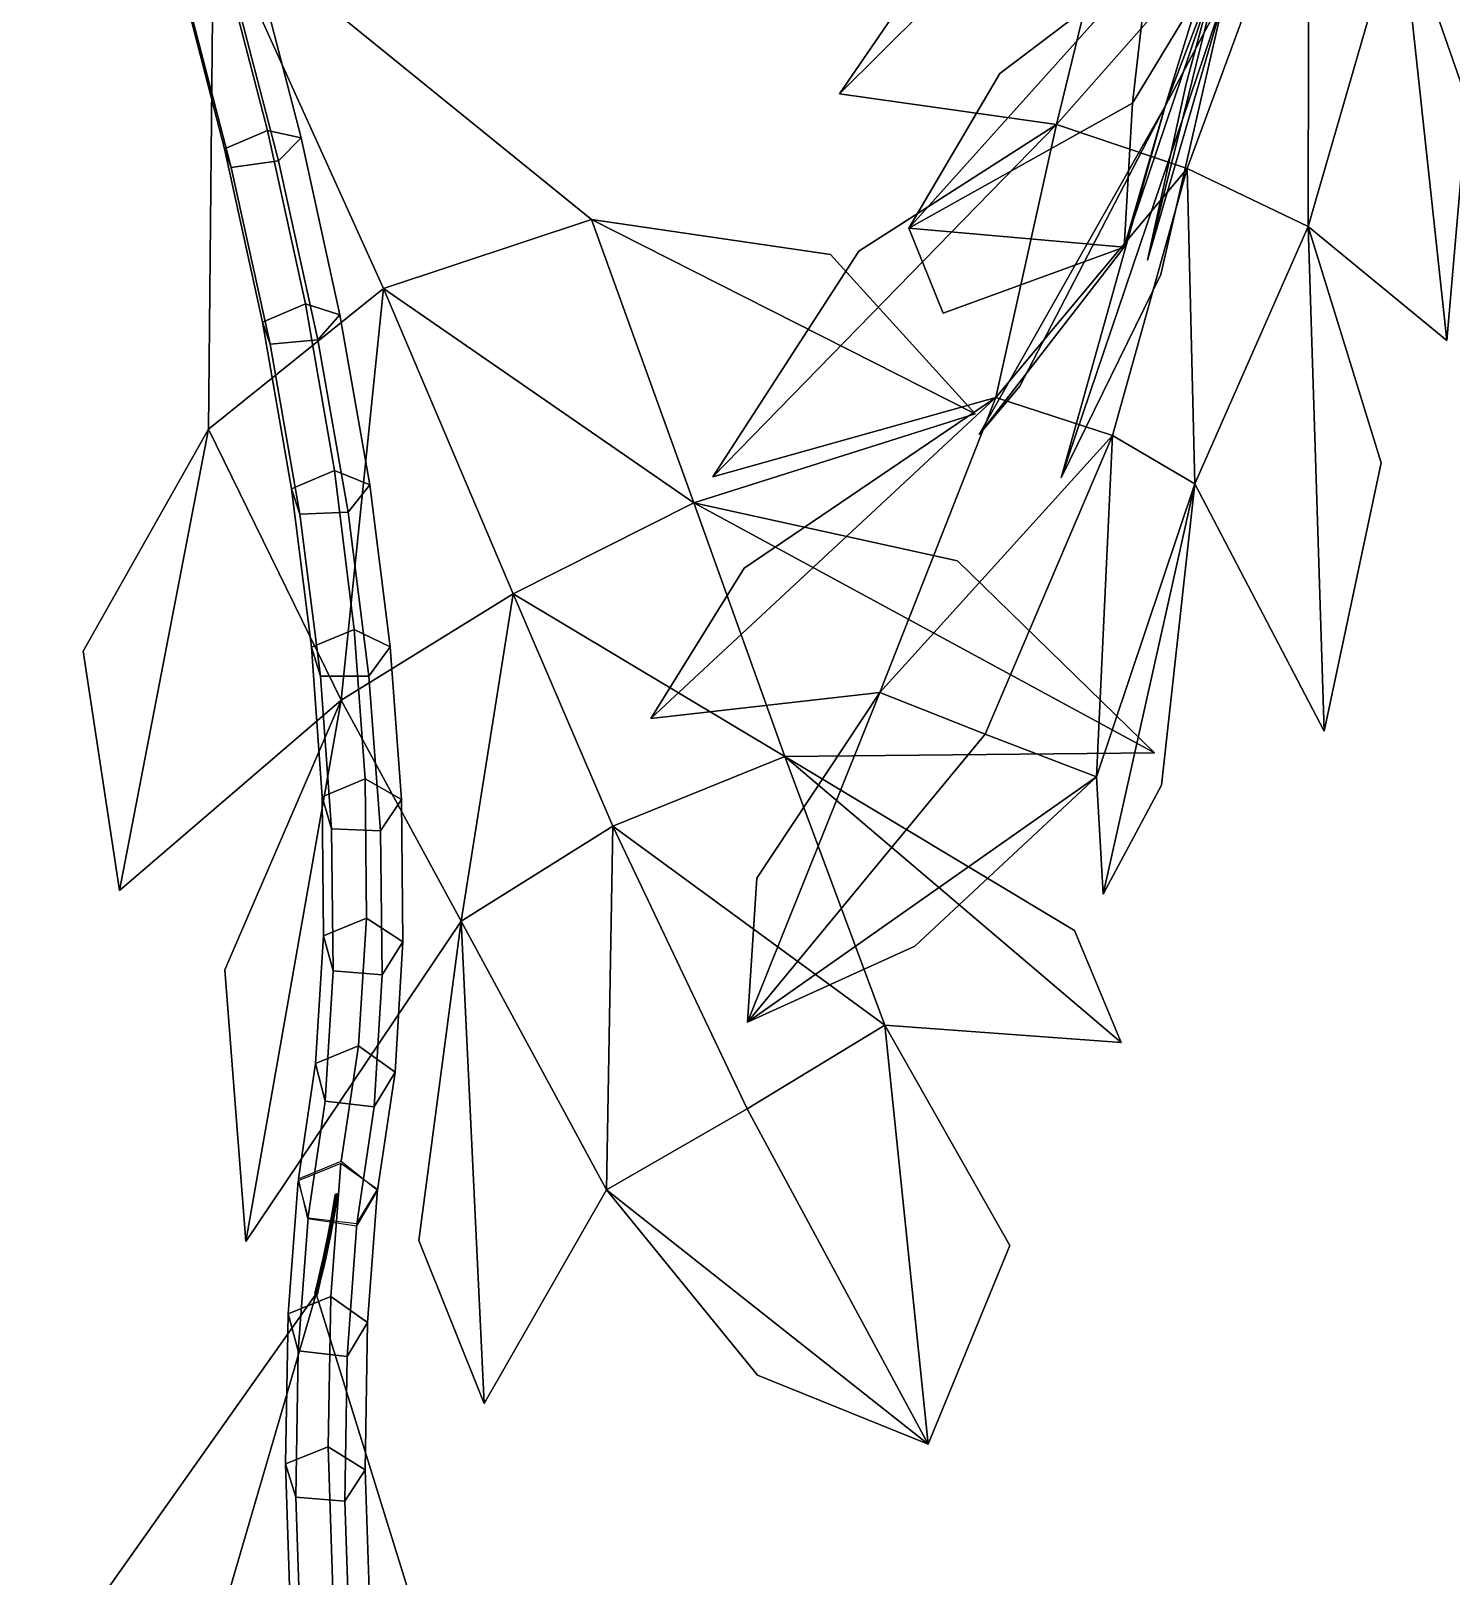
# Model space of a CAD drawing. Header units: metres. Extents: x -349 to 464, y -383 to 362.
# Drawn here: x 341.5 to 381.25, y -71.99 to -28.77 of the extents above; entities that cross this region are included whole.
import ezdxf

# ---------------------------------------------------------------- set-up
doc = ezdxf.new("R2010")
doc.units = ezdxf.units.M

msp = doc.modelspace()

# ---------------------------------------------------------------- linework, layer by layer
at = {"layer": 'Breeder_Leaf', "color": 3}
for points in [[(370.2026, -31.3868, 791.7075), (364.1286, -30.5295, 785.9376), (372.4158, -22.3048, 792.3001)], [(370.2026, -31.3868, 791.7075), (372.4158, -22.3048, 792.3001), (364.1286, -30.5295, 785.9376)], [(364.1286, -30.5295, 785.9376), (367.9349, -24.9651, 787.3732), (372.4158, -22.3048, 792.3001)], [(364.1286, -30.5295, 785.9376), (372.4158, -22.3048, 792.3001), (367.9349, -24.9651, 787.3732)], [(377.2675, -23.3708, 796.6269), (370.2026, -31.3868, 791.7075), (372.4158, -22.3048, 792.3001)], [(377.2675, -23.3708, 796.6269), (372.4158, -22.3048, 792.3001), (370.2026, -31.3868, 791.7075)], [(374.9346, -27.6798, 779.0624), (373.2432, -30.873, 772.035), (375.7869, -22.6705, 776.2775)], [(374.9346, -27.6798, 779.0624), (375.7869, -22.6705, 776.2775), (373.2432, -30.873, 772.035)], [(373.2432, -30.873, 772.035), (374.8775, -26.579, 769.5917), (375.7869, -22.6705, 776.2775)], [(373.2432, -30.873, 772.035), (375.7869, -22.6705, 776.2775), (374.8775, -26.579, 769.5917)], [(375.6984, -23.3211, 787.3147), (372.7534, -35.1742, 782.1529), (374.9346, -27.6798, 779.0624)], [(375.6984, -23.3211, 787.3147), (374.9346, -27.6798, 779.0624), (372.7534, -35.1742, 782.1529)], [(375.6984, -23.3211, 787.3147), (373.8327, -30.2471, 786.6623), (372.7534, -35.1742, 782.1529)], [(375.6984, -23.3211, 787.3147), (372.7534, -35.1742, 782.1529), (373.8327, -30.2471, 786.6623)], [(377.2675, -23.3708, 796.6269), (373.8654, -32.6108, 796.0331), (370.2026, -31.3868, 791.7075)], [(377.2675, -23.3708, 796.6269), (370.2026, -31.3868, 791.7075), (373.8654, -32.6108, 796.0331)], [(377.2477, -34.2365, 800.4482), (373.8654, -32.6108, 796.0331), (377.2675, -23.3708, 796.6269)], [(377.2477, -34.2365, 800.4482), (377.2675, -23.3708, 796.6269), (373.8654, -32.6108, 796.0331)], [(379.8192, -25.3446, 801.8646), (377.2477, -34.2365, 800.4482), (377.2675, -23.3708, 796.6269)], [(379.8192, -25.3446, 801.8646), (377.2675, -23.3708, 796.6269), (377.2477, -34.2365, 800.4482)], [(346.6098, -25.4583, 371.4151), (351.3727, -35.9696, 366.104), (346.4738, -39.9053, 368.0804)], [(346.6098, -25.4583, 371.4151), (346.4738, -39.9053, 368.0804), (351.3727, -35.9696, 366.104)], [(357.1897, -34.04274, 365.5648), (351.3727, -35.9696, 366.104), (346.6098, -25.4583, 371.4151)], [(357.1897, -34.04274, 365.5648), (346.6098, -25.4583, 371.4151), (351.3727, -35.9696, 366.104)], [(379.8192, -25.3446, 801.8646), (381.1273, -37.4229, 807.1765), (377.2477, -34.2365, 800.4482)], [(379.8192, -25.3446, 801.8646), (377.2477, -34.2365, 800.4482), (381.1273, -37.4229, 807.1765)], [(379.8192, -25.3446, 801.8646), (381.701, -30.7468, 806.2408), (381.1273, -37.4229, 807.1765)], [(379.8192, -25.3446, 801.8646), (381.1273, -37.4229, 807.1765), (381.701, -30.7468, 806.2408)], [(372.333, -30.7881, 761.954), (366.0693, -34.2824, 754.0186), (372.786, -26.7956, 759.5509)], [(372.333, -30.7881, 761.954), (372.786, -26.7956, 759.5509), (366.0693, -34.2824, 754.0186)], [(366.0693, -34.2824, 754.0186), (368.6211, -29.9543, 755.3546), (372.786, -26.7956, 759.5509)], [(366.0693, -34.2824, 754.0186), (372.786, -26.7956, 759.5509), (368.6211, -29.9543, 755.3546)], [(373.2432, -30.873, 772.035), (372.0995, -34.8183, 764.3568), (374.8775, -26.579, 769.5917)], [(373.2432, -30.873, 772.035), (374.8775, -26.579, 769.5917), (372.0995, -34.8183, 764.3568)], [(372.0995, -34.8183, 764.3568), (372.333, -30.7881, 761.954), (374.8775, -26.579, 769.5917)], [(372.0995, -34.8183, 764.3568), (374.8775, -26.579, 769.5917), (372.333, -30.7881, 761.954)], [(374.8775, -26.579, 769.5917), (372.333, -30.7881, 761.954), (372.786, -26.7956, 759.5509)], [(374.8775, -26.579, 769.5917), (372.786, -26.7956, 759.5509), (372.333, -30.7881, 761.954)], [(374.9346, -27.6798, 779.0624), (370.335, -41.2637, 772.7562), (373.2432, -30.873, 772.035)], [(374.9346, -27.6798, 779.0624), (373.2432, -30.873, 772.035), (370.335, -41.2637, 772.7562)], [(374.9346, -27.6798, 779.0624), (373.1258, -35.5839, 777.6832), (370.335, -41.2637, 772.7562)], [(374.9346, -27.6798, 779.0624), (370.335, -41.2637, 772.7562), (373.1258, -35.5839, 777.6832)], [(372.0995, -34.8183, 764.3568), (366.0693, -34.2824, 754.0186), (372.333, -30.7881, 761.954)], [(372.0995, -34.8183, 764.3568), (372.333, -30.7881, 761.954), (366.0693, -34.2824, 754.0186)], [(373.2432, -30.873, 772.035), (368.0411, -40.05211, 765.0087), (372.0995, -34.8183, 764.3568)], [(373.2432, -30.873, 772.035), (372.0995, -34.8183, 764.3568), (368.0411, -40.05211, 765.0087)], [(373.2432, -30.873, 772.035), (369.1827, -38.6996, 767.9869), (368.0411, -40.05211, 765.0087)], [(373.2432, -30.873, 772.035), (368.0411, -40.05211, 765.0087), (369.1827, -38.6996, 767.9869)], [(368.5061, -39.02315, 791.4648), (360.5894, -41.2418, 784.4014), (370.2026, -31.3868, 791.7075)], [(368.5061, -39.02315, 791.4648), (370.2026, -31.3868, 791.7075), (360.5894, -41.2418, 784.4014)], [(360.5894, -41.2418, 784.4014), (364.6708, -34.9292, 786.7329), (370.2026, -31.3868, 791.7075)], [(360.5894, -41.2418, 784.4014), (370.2026, -31.3868, 791.7075), (364.6708, -34.9292, 786.7329)], [(373.8654, -32.6108, 796.0331), (368.5061, -39.02315, 791.4648), (370.2026, -31.3868, 791.7075)], [(373.8654, -32.6108, 796.0331), (370.2026, -31.3868, 791.7075), (368.5061, -39.02315, 791.4648)], [(373.8654, -32.6108, 796.0331), (371.7722, -40.08429, 795.2781), (368.5061, -39.02315, 791.4648)], [(373.8654, -32.6108, 796.0331), (368.5061, -39.02315, 791.4648), (371.7722, -40.08429, 795.2781)], [(374.0757, -41.4393, 799.7432), (371.7722, -40.08429, 795.2781), (373.8654, -32.6108, 796.0331)], [(374.0757, -41.4393, 799.7432), (373.8654, -32.6108, 796.0331), (371.7722, -40.08429, 795.2781)], [(377.2477, -34.2365, 800.4482), (374.0757, -41.4393, 799.7432), (373.8654, -32.6108, 796.0331)], [(377.2477, -34.2365, 800.4482), (373.8654, -32.6108, 796.0331), (374.0757, -41.4393, 799.7432)], [(357.1897, -34.04274, 365.5648), (360.0522, -41.9717, 361.488), (351.3727, -35.9696, 366.104)], [(357.1897, -34.04274, 365.5648), (351.3727, -35.9696, 366.104), (360.0522, -41.9717, 361.488)], [(357.1897, -34.04274, 365.5648), (367.9308, -39.4797, 360.0077), (360.0522, -41.9717, 361.488)], [(357.1897, -34.04274, 365.5648), (360.0522, -41.9717, 361.488), (367.9308, -39.4797, 360.0077)], [(357.1897, -34.04274, 365.5648), (363.8842, -35.02204, 363.0947), (367.9308, -39.4797, 360.0077)], [(357.1897, -34.04274, 365.5648), (367.9308, -39.4797, 360.0077), (363.8842, -35.02204, 363.0947)], [(372.0995, -34.8183, 764.3568), (367.0292, -36.659, 759.476), (366.0693, -34.2824, 754.0186)], [(372.0995, -34.8183, 764.3568), (366.0693, -34.2824, 754.0186), (367.0292, -36.659, 759.476)], [(377.2477, -34.2365, 800.4482), (377.699, -48.3533, 807.2274), (374.0757, -41.4393, 799.7432)], [(377.2477, -34.2365, 800.4482), (374.0757, -41.4393, 799.7432), (377.699, -48.3533, 807.2274)], [(377.2477, -34.2365, 800.4482), (379.2899, -40.8456, 804.8975), (377.699, -48.3533, 807.2274)], [(377.2477, -34.2365, 800.4482), (377.699, -48.3533, 807.2274), (379.2899, -40.8456, 804.8975)], [(351.3727, -35.9696, 366.104), (350.1854, -47.4852, 364.0182), (346.4738, -39.9053, 368.0804)], [(351.3727, -35.9696, 366.104), (346.4738, -39.9053, 368.0804), (350.1854, -47.4852, 364.0182)], [(351.3727, -35.9696, 366.104), (354.9997, -44.5098, 362.7552), (350.1854, -47.4852, 364.0182)], [(351.3727, -35.9696, 366.104), (350.1854, -47.4852, 364.0182), (354.9997, -44.5098, 362.7552)], [(360.0522, -41.9717, 361.488), (354.9997, -44.5098, 362.7552), (351.3727, -35.9696, 366.104)], [(360.0522, -41.9717, 361.488), (351.3727, -35.9696, 366.104), (354.9997, -44.5098, 362.7552)], [(365.2635, -47.2737, 791.9333), (358.8556, -48.00216, 788.5312), (368.5061, -39.02315, 791.4648)], [(365.2635, -47.2737, 791.9333), (368.5061, -39.02315, 791.4648), (358.8556, -48.00216, 788.5312)], [(358.8556, -48.00216, 788.5312), (361.4677, -43.799, 788.426), (368.5061, -39.02315, 791.4648)], [(358.8556, -48.00216, 788.5312), (368.5061, -39.02315, 791.4648), (361.4677, -43.799, 788.426)], [(371.7722, -40.08429, 795.2781), (365.2635, -47.2737, 791.9333), (368.5061, -39.02315, 791.4648)], [(371.7722, -40.08429, 795.2781), (368.5061, -39.02315, 791.4648), (365.2635, -47.2737, 791.9333)], [(343.9874, -52.8098, 366.0564), (342.9666, -46.1194, 367.3635), (346.4738, -39.9053, 368.0804)], [(343.9874, -52.8098, 366.0564), (346.4738, -39.9053, 368.0804), (342.9666, -46.1194, 367.3635)], [(350.1854, -47.4852, 364.0182), (343.9874, -52.8098, 366.0564), (346.4738, -39.9053, 368.0804)], [(350.1854, -47.4852, 364.0182), (346.4738, -39.9053, 368.0804), (343.9874, -52.8098, 366.0564)], [(371.7722, -40.08429, 795.2781), (368.2104, -48.4406, 795.3793), (365.2635, -47.2737, 791.9333)], [(371.7722, -40.08429, 795.2781), (365.2635, -47.2737, 791.9333), (368.2104, -48.4406, 795.3793)], [(371.3278, -49.6344, 798.6848), (368.2104, -48.4406, 795.3793), (371.7722, -40.08429, 795.2781)], [(371.3278, -49.6344, 798.6848), (371.7722, -40.08429, 795.2781), (368.2104, -48.4406, 795.3793)], [(374.0757, -41.4393, 799.7432), (371.3278, -49.6344, 798.6848), (371.7722, -40.08429, 795.2781)], [(374.0757, -41.4393, 799.7432), (371.7722, -40.08429, 795.2781), (371.3278, -49.6344, 798.6848)], [(374.0757, -41.4393, 799.7432), (371.5082, -52.9173, 804.4708), (371.3278, -49.6344, 798.6848)], [(374.0757, -41.4393, 799.7432), (371.3278, -49.6344, 798.6848), (371.5082, -52.9173, 804.4708)], [(374.0757, -41.4393, 799.7432), (373.1467, -49.8649, 804.463), (371.5082, -52.9173, 804.4708)], [(374.0757, -41.4393, 799.7432), (371.5082, -52.9173, 804.4708), (373.1467, -49.8649, 804.463)], [(360.0522, -41.9717, 361.488), (362.601, -49.06719, 359.1219), (354.9997, -44.5098, 362.7552)], [(360.0522, -41.9717, 361.488), (354.9997, -44.5098, 362.7552), (362.601, -49.06719, 359.1219)], [(360.0522, -41.9717, 361.488), (372.9478, -48.9575, 355.979), (362.601, -49.06719, 359.1219)], [(360.0522, -41.9717, 361.488), (362.601, -49.06719, 359.1219), (372.9478, -48.9575, 355.979)], [(360.0522, -41.9717, 361.488), (367.432, -43.591, 358.2378), (372.9478, -48.9575, 355.979)], [(360.0522, -41.9717, 361.488), (372.9478, -48.9575, 355.979), (367.432, -43.591, 358.2378)], [(354.9997, -44.5098, 362.7552), (353.5475, -53.6739, 360.6055), (350.1854, -47.4852, 364.0182)], [(354.9997, -44.5098, 362.7552), (350.1854, -47.4852, 364.0182), (353.5475, -53.6739, 360.6055)], [(354.9997, -44.5098, 362.7552), (357.7877, -51.0126, 359.4773), (353.5475, -53.6739, 360.6055)], [(354.9997, -44.5098, 362.7552), (353.5475, -53.6739, 360.6055), (357.7877, -51.0126, 359.4773)], [(362.601, -49.06719, 359.1219), (357.7877, -51.0126, 359.4773), (354.9997, -44.5098, 362.7552)], [(362.601, -49.06719, 359.1219), (354.9997, -44.5098, 362.7552), (357.7877, -51.0126, 359.4773)], [(347.5214, -62.637, 361.5202), (346.933, -55.03675, 363.4779), (350.1854, -47.4852, 364.0182)], [(347.5214, -62.637, 361.5202), (350.1854, -47.4852, 364.0182), (346.933, -55.03675, 363.4779)], [(353.5475, -53.6739, 360.6055), (347.5214, -62.637, 361.5202), (350.1854, -47.4852, 364.0182)], [(353.5475, -53.6739, 360.6055), (350.1854, -47.4852, 364.0182), (347.5214, -62.637, 361.5202)], [(368.2104, -48.4406, 795.3793), (361.5613, -56.499, 797.6744), (365.2635, -47.2737, 791.9333)], [(368.2104, -48.4406, 795.3793), (365.2635, -47.2737, 791.9333), (361.5613, -56.499, 797.6744)], [(361.5613, -56.499, 797.6744), (361.8219, -52.4715, 794.3972), (365.2635, -47.2737, 791.9333)], [(361.5613, -56.499, 797.6744), (365.2635, -47.2737, 791.9333), (361.8219, -52.4715, 794.3972)], [(371.3278, -49.6344, 798.6848), (361.5613, -56.499, 797.6744), (368.2104, -48.4406, 795.3793)], [(371.3278, -49.6344, 798.6848), (368.2104, -48.4406, 795.3793), (361.5613, -56.499, 797.6744)], [(362.601, -49.06719, 359.1219), (365.3991, -56.5841, 355.7313), (357.7877, -51.0126, 359.4773)], [(362.601, -49.06719, 359.1219), (357.7877, -51.0126, 359.4773), (365.3991, -56.5841, 355.7313)], [(362.601, -49.06719, 359.1219), (372.0136, -57.06863, 356.2814), (365.3991, -56.5841, 355.7313)], [(362.601, -49.06719, 359.1219), (365.3991, -56.5841, 355.7313), (372.0136, -57.06863, 356.2814)], [(362.601, -49.06719, 359.1219), (370.7111, -53.9282, 356.9476), (372.0136, -57.06863, 356.2814)], [(362.601, -49.06719, 359.1219), (372.0136, -57.06863, 356.2814), (370.7111, -53.9282, 356.9476)], [(371.3278, -49.6344, 798.6848), (366.24, -54.3718, 800.8269), (361.5613, -56.499, 797.6744)], [(371.3278, -49.6344, 798.6848), (361.5613, -56.499, 797.6744), (366.24, -54.3718, 800.8269)], [(357.7877, -51.0126, 359.4773), (357.6133, -61.19, 358.2007), (353.5475, -53.6739, 360.6055)], [(357.7877, -51.0126, 359.4773), (353.5475, -53.6739, 360.6055), (357.6133, -61.19, 358.2007)], [(357.7877, -51.0126, 359.4773), (361.5481, -58.9219, 357.0631), (357.6133, -61.19, 358.2007)], [(357.7877, -51.0126, 359.4773), (357.6133, -61.19, 358.2007), (361.5481, -58.9219, 357.0631)], [(365.3991, -56.5841, 355.7313), (361.5481, -58.9219, 357.0631), (357.7877, -51.0126, 359.4773)], [(365.3991, -56.5841, 355.7313), (357.7877, -51.0126, 359.4773), (361.5481, -58.9219, 357.0631)], [(354.1871, -67.1628, 360.5992), (352.3612, -62.606, 361.2328), (353.5475, -53.6739, 360.6055)], [(354.1871, -67.1628, 360.5992), (353.5475, -53.6739, 360.6055), (352.3612, -62.606, 361.2328)], [(357.6133, -61.19, 358.2007), (354.1871, -67.1628, 360.5992), (353.5475, -53.6739, 360.6055)], [(357.6133, -61.19, 358.2007), (353.5475, -53.6739, 360.6055), (354.1871, -67.1628, 360.5992)], [(365.3991, -56.5841, 355.7313), (366.6174, -68.3038, 357.897), (361.5481, -58.9219, 357.0631)], [(365.3991, -56.5841, 355.7313), (361.5481, -58.9219, 357.0631), (366.6174, -68.3038, 357.897)], [(365.3991, -56.5841, 355.7313), (368.8974, -62.7466, 357.3754), (366.6174, -68.3038, 357.897)], [(365.3991, -56.5841, 355.7313), (366.6174, -68.3038, 357.897), (368.8974, -62.7466, 357.3754)], [(361.5481, -58.9219, 357.0631), (366.6174, -68.3038, 357.897), (357.6133, -61.19, 358.2007)], [(361.5481, -58.9219, 357.0631), (357.6133, -61.19, 358.2007), (366.6174, -68.3038, 357.897)], [(366.6174, -68.3038, 357.897), (361.8412, -66.3761, 358.6041), (357.6133, -61.19, 358.2007)], [(366.6174, -68.3038, 357.897), (357.6133, -61.19, 358.2007), (361.8412, -66.3761, 358.6041)], [(349.4845, -64.09648, 339.3174), (346.838, -73.161, 330.8196), (341.5038, -75.3934, 333.9751)], [(349.4845, -64.09648, 339.3174), (341.5038, -75.3934, 333.9751), (346.838, -73.161, 330.8196)], [(352.4058, -73.4924, 328.2253), (346.838, -73.161, 330.8196), (349.4845, -64.09648, 339.3174)], [(352.4058, -73.4924, 328.2253), (349.4845, -64.09648, 339.3174), (346.838, -73.161, 330.8196)]]:
    msp.add_3dface(points, dxfattribs=at)
at = {"layer": 'Breeder_Petiole', "color": 3}
for points in [[(345.6298, -27.0681, 370.3629), (346.9237, -32.06399, 368.1143), (348.1269, -31.5532, 367.673), (346.8328, -26.5537, 369.9254)], [(346.8328, -26.5537, 369.9254), (348.1269, -31.5532, 367.673), (349.0698, -31.7524, 368.6602), (347.7446, -26.6488, 370.9564)], [(347.7446, -26.6488, 370.9564), (349.0698, -31.7524, 368.6602), (348.4329, -32.3989, 369.73), (347.0883, -27.2335, 372.0498)], [(345.7868, -27.4858, 371.6683), (347.1118, -32.5836, 369.3784), (346.9237, -32.06399, 368.1143), (345.6298, -27.0681, 370.3629)], [(347.0883, -27.2335, 372.0498), (348.4329, -32.3989, 369.73), (347.1118, -32.5836, 369.3784), (345.7868, -27.4858, 371.6683)], [(346.9237, -32.06399, 368.1143), (347.9811, -36.9109, 365.4538), (349.1842, -36.4034, 365.0084), (348.1269, -31.5532, 367.673)], [(348.1269, -31.5532, 367.673), (349.1842, -36.4034, 365.0084), (350.1533, -36.7041, 365.943), (349.0698, -31.7524, 368.6602)], [(349.0698, -31.7524, 368.6602), (350.1533, -36.7041, 365.943), (349.5331, -37.4109, 366.9841), (348.4329, -32.3989, 369.73)], [(347.1118, -32.5836, 369.3784), (348.1956, -37.53, 366.6679), (347.9811, -36.9109, 365.4538), (346.9237, -32.06399, 368.1143)], [(348.4329, -32.3989, 369.73), (349.5331, -37.4109, 366.9841), (348.1956, -37.53, 366.6679), (347.1118, -32.5836, 369.3784)], [(347.9811, -36.9109, 365.4538), (348.793, -41.5713, 362.4024), (349.9956, -41.06675, 361.9526), (349.1842, -36.4034, 365.0084)], [(349.1842, -36.4034, 365.0084), (349.9956, -41.06675, 361.9526), (350.986, -41.4653, 362.8264), (350.1533, -36.7041, 365.943)], [(350.1533, -36.7041, 365.943), (350.986, -41.4653, 362.8264), (350.3795, -42.2305, 363.8337), (349.5331, -37.4109, 366.9841)], [(348.1956, -37.53, 366.6679), (349.0289, -42.2864, 363.5583), (348.793, -41.5713, 362.4024), (347.9811, -36.9109, 365.4538)], [(349.5331, -37.4109, 366.9841), (350.3795, -42.2305, 363.8337), (349.0289, -42.2864, 363.5583), (348.1956, -37.53, 366.6679)], [(348.793, -41.5713, 362.4024), (349.3521, -46.00905, 358.9844), (350.5541, -45.5071, 358.5301), (349.9956, -41.06675, 361.9526)], [(349.9956, -41.06675, 361.9526), (350.5541, -45.5071, 358.5301), (351.5606, -45.9993, 359.3351), (350.986, -41.4653, 362.8264)], [(350.986, -41.4653, 362.8264), (351.5606, -45.9993, 359.3351), (350.9648, -46.8206, 360.3039), (350.3795, -42.2305, 363.8337)], [(349.0289, -42.2864, 363.5583), (349.6045, -46.8162, 360.0744), (349.3521, -46.00905, 358.9844), (348.793, -41.5713, 362.4024)], [(350.3795, -42.2305, 363.8337), (350.9648, -46.8206, 360.3039), (349.6045, -46.8162, 360.0744), (349.0289, -42.2864, 363.5583)], [(349.3521, -46.00905, 358.9844), (349.6534, -50.1898, 355.2268), (350.8546, -49.69, 354.7678), (350.5541, -45.5071, 358.5301)], [(350.5541, -45.5071, 358.5301), (350.8546, -49.69, 354.7678), (351.8717, -50.2708, 355.4967), (351.5606, -45.9993, 359.3351)], [(349.6045, -46.8162, 360.0744), (349.917, -51.08412, 356.2436), (349.6534, -50.1898, 355.2268), (349.3521, -46.00905, 358.9844)], [(351.5606, -45.9993, 359.3351), (351.8717, -50.2708, 355.4967), (351.2835, -51.1454, 356.4225), (350.9648, -46.8206, 360.3039)], [(350.9648, -46.8206, 360.3039), (351.2835, -51.1454, 356.4225), (349.917, -51.08412, 356.2436), (349.6045, -46.8162, 360.0744)], [(349.6534, -50.1898, 355.2268), (349.6937, -54.08122, 351.1593), (350.8937, -53.5833, 350.6955), (350.8546, -49.69, 354.7678)], [(350.8546, -49.69, 354.7678), (350.8937, -53.5833, 350.6955), (351.9162, -54.2469, 351.3416), (351.8717, -50.2708, 355.4967)], [(349.917, -51.08412, 356.2436), (349.9632, -55.0572, 352.0963), (349.6937, -54.08122, 351.1593), (349.6534, -50.1898, 355.2268)], [(351.8717, -50.2708, 355.4967), (351.9162, -54.2469, 351.3416), (351.3324, -55.1716, 352.2204), (351.2835, -51.1454, 356.4225)], [(351.2835, -51.1454, 356.4225), (351.3324, -55.1716, 352.2204), (349.9632, -55.0572, 352.0963), (349.917, -51.08412, 356.2436)], [(349.6937, -54.08122, 351.1593), (349.4719, -57.6532, 346.8141), (350.6707, -57.1567, 346.3454), (350.8937, -53.5833, 350.6955)], [(350.8937, -53.5833, 350.6955), (350.6707, -57.1567, 346.3454), (351.693, -57.8968, 346.9025), (351.9162, -54.2469, 351.3416)], [(349.9632, -55.0572, 352.0963), (349.7421, -58.7047, 347.6653), (349.4719, -57.6532, 346.8141), (349.6937, -54.08122, 351.1593)], [(351.9162, -54.2469, 351.3416), (351.693, -57.8968, 346.9025), (351.1104, -58.8679, 347.7306), (351.3324, -55.1716, 352.2204)], [(351.3324, -55.1716, 352.2204), (351.1104, -58.8679, 347.7306), (349.7421, -58.7047, 347.6653), (349.9632, -55.0572, 352.0963)], [(349.4719, -57.6532, 346.8141), (348.9889, -60.8781, 342.2255), (350.1862, -60.3827, 341.7518), (350.6707, -57.1567, 346.3454)], [(350.6707, -57.1567, 346.3454), (350.1862, -60.3827, 341.7518), (351.2029, -61.1922, 342.2147), (351.693, -57.8968, 346.9025)], [(349.7421, -58.7047, 347.6653), (349.2545, -61.9985, 342.9854), (348.9889, -60.8781, 342.2255), (349.4719, -57.6532, 346.8141)], [(351.693, -57.8968, 346.9025), (351.2029, -61.1922, 342.2147), (350.6184, -62.2059, 342.9886), (351.1104, -58.8679, 347.7306)], [(351.1104, -58.8679, 347.7306), (350.6184, -62.2059, 342.9886), (349.2545, -61.9985, 342.9854), (349.7421, -58.7047, 347.6653)], [(348.9818, -60.9335, 342.1591), (348.7029, -64.6572, 337.8315), (349.8968, -64.1731, 337.338), (350.1757, -60.4494, 341.6656)], [(350.1757, -60.4494, 341.6656), (349.8968, -64.1731, 337.338), (350.9245, -64.9024, 337.8994), (351.2035, -61.1787, 342.227)], [(349.2605, -61.9665, 343.03), (348.9816, -65.6902, 338.7024), (348.7029, -64.6572, 337.8315), (348.9818, -60.9335, 342.1591)], [(350.018, -61.3177, 342.4269), (349.9736, -61.5943, 342.0519), (350.0144, -61.578, 342.035), (350.0591, -61.3013, 342.4099)], [(350.0272, -61.3557, 342.4538), (349.9828, -61.632, 342.0786), (349.9736, -61.5943, 342.0519), (350.018, -61.3177, 342.4269)], [(350.0741, -61.3631, 342.4536), (350.0293, -61.6393, 342.0785), (349.9828, -61.632, 342.0786), (350.0272, -61.3557, 342.4538)], [(350.0591, -61.3013, 342.4099), (350.0144, -61.578, 342.035), (350.0491, -61.6054, 342.0511), (350.0941, -61.3289, 342.4261)], [(350.0941, -61.3289, 342.4261), (350.0491, -61.6054, 342.0511), (350.0293, -61.6393, 342.0785), (350.0741, -61.3631, 342.4536)], [(351.2035, -61.1787, 342.227), (350.9245, -64.9024, 337.8994), (350.3504, -65.8542, 338.7553), (350.6293, -62.1305, 343.0829)], [(349.9736, -61.5943, 342.0519), (349.9244, -61.8789, 341.6836), (349.9648, -61.8633, 341.6661), (350.0144, -61.578, 342.035)], [(349.9828, -61.632, 342.0786), (349.9336, -61.9158, 341.7109), (349.9244, -61.8789, 341.6836), (349.9736, -61.5943, 342.0519)], [(350.0293, -61.6393, 342.0785), (349.9797, -61.9232, 341.7104), (349.9336, -61.9158, 341.7109), (349.9828, -61.632, 342.0786)], [(350.0144, -61.578, 342.035), (349.9648, -61.8633, 341.6661), (349.9993, -61.8903, 341.6823), (350.0491, -61.6054, 342.0511)], [(350.0491, -61.6054, 342.0511), (349.9993, -61.8903, 341.6823), (349.9797, -61.9232, 341.7104), (350.0293, -61.6393, 342.0785)], [(350.6293, -62.1305, 343.0829), (350.3504, -65.8542, 338.7553), (348.9816, -65.6902, 338.7024), (349.2605, -61.9665, 343.03)], [(349.8706, -62.1715, 341.3222), (349.812, -62.4717, 340.968), (349.8516, -62.4574, 340.9493), (349.9106, -62.1565, 341.3041)], [(349.8798, -62.2075, 341.35), (349.8213, -62.5068, 340.9962), (349.812, -62.4717, 340.968), (349.8706, -62.1715, 341.3222)], [(349.9255, -62.2151, 341.3493), (349.8666, -62.5146, 340.9952), (349.8213, -62.5068, 340.9962), (349.8798, -62.2075, 341.35)], [(349.9106, -62.1565, 341.3041), (349.8516, -62.4574, 340.9493), (349.8856, -62.4835, 340.9658), (349.9448, -62.1831, 341.3205)], [(349.9448, -62.1831, 341.3205), (349.8856, -62.4835, 340.9658), (349.8666, -62.5146, 340.9952), (349.9255, -62.2151, 341.3493)], [(349.9244, -61.8789, 341.6836), (349.8706, -62.1715, 341.3222), (349.9106, -62.1565, 341.3041), (349.9648, -61.8633, 341.6661)], [(349.9336, -61.9158, 341.7109), (349.8798, -62.2075, 341.35), (349.8706, -62.1715, 341.3222), (349.9244, -61.8789, 341.6836)], [(349.9797, -61.9232, 341.7104), (349.9255, -62.2151, 341.3493), (349.8798, -62.2075, 341.35), (349.9336, -61.9158, 341.7109)], [(349.9648, -61.8633, 341.6661), (349.9106, -62.1565, 341.3041), (349.9448, -62.1831, 341.3205), (349.9993, -61.8903, 341.6823)], [(349.9993, -61.8903, 341.6823), (349.9448, -62.1831, 341.3205), (349.9255, -62.2151, 341.3493), (349.9797, -61.9232, 341.7104)], [(349.812, -62.4717, 340.968), (349.7488, -62.7794, 340.621), (349.7879, -62.7658, 340.6018), (349.8516, -62.4574, 340.9493)], [(349.8213, -62.5068, 340.9962), (349.7581, -62.8137, 340.6497), (349.7488, -62.7794, 340.621), (349.812, -62.4717, 340.968)], [(349.8666, -62.5146, 340.9952), (349.8031, -62.8216, 340.6485), (349.7581, -62.8137, 340.6497), (349.8213, -62.5068, 340.9962)], [(349.8516, -62.4574, 340.9493), (349.7879, -62.7658, 340.6018), (349.8218, -62.7916, 340.6184), (349.8856, -62.4835, 340.9658)], [(349.8856, -62.4835, 340.9658), (349.8218, -62.7916, 340.6184), (349.8031, -62.8216, 340.6485), (349.8666, -62.5146, 340.9952)], [(349.681, -63.09453, 340.2816), (349.6086, -63.4167, 339.95), (349.6469, -63.4045, 339.9297), (349.7197, -63.08164, 340.2619)], [(349.6903, -63.1279, 340.3108), (349.618, -63.4493, 339.9795), (349.6086, -63.4167, 339.95), (349.681, -63.09453, 340.2816)], [(349.7197, -63.08164, 340.2619), (349.6469, -63.4045, 339.9297), (349.6803, -63.4294, 339.9466), (349.7533, -63.1069, 340.2787)], [(349.7533, -63.1069, 340.2787), (349.6803, -63.4294, 339.9466), (349.6622, -63.4575, 339.9778), (349.7349, -63.136, 340.3093)], [(349.7488, -62.7794, 340.621), (349.681, -63.09453, 340.2816), (349.7197, -63.08164, 340.2619), (349.7879, -62.7658, 340.6018)], [(349.7581, -62.8137, 340.6497), (349.6903, -63.1279, 340.3108), (349.681, -63.09453, 340.2816), (349.7488, -62.7794, 340.621)], [(349.8031, -62.8216, 340.6485), (349.7349, -63.136, 340.3093), (349.6903, -63.1279, 340.3108), (349.7581, -62.8137, 340.6497)], [(349.7879, -62.7658, 340.6018), (349.7197, -63.08164, 340.2619), (349.7533, -63.1069, 340.2787), (349.8218, -62.7916, 340.6184)], [(349.8218, -62.7916, 340.6184), (349.7533, -63.1069, 340.2787), (349.7349, -63.136, 340.3093), (349.8031, -62.8216, 340.6485)], [(349.6086, -63.4167, 339.95), (349.5317, -63.7459, 339.6263), (349.5695, -63.7344, 339.6056), (349.6469, -63.4045, 339.9297)], [(349.618, -63.4493, 339.9795), (349.5412, -63.7776, 339.6562), (349.5317, -63.7459, 339.6263), (349.6086, -63.4167, 339.95)], [(349.6622, -63.4575, 339.9778), (349.5849, -63.786, 339.6543), (349.5412, -63.7776, 339.6562), (349.618, -63.4493, 339.9795)], [(349.6469, -63.4045, 339.9297), (349.5695, -63.7344, 339.6056), (349.6027, -63.7589, 339.6225), (349.6803, -63.4294, 339.9466)], [(349.6803, -63.4294, 339.9466), (349.6027, -63.7589, 339.6225), (349.5849, -63.786, 339.6543), (349.6622, -63.4575, 339.9778)], [(349.7349, -63.136, 340.3093), (349.6622, -63.4575, 339.9778), (349.618, -63.4493, 339.9795), (349.6903, -63.1279, 340.3108)], [(349.5317, -63.7459, 339.6263), (349.45, -64.08176, 339.3106), (349.4877, -64.07092, 339.2893), (349.5695, -63.7344, 339.6056)], [(349.5412, -63.7776, 339.6562), (349.4597, -64.1128, 339.3412), (349.45, -64.08176, 339.3106), (349.5317, -63.7459, 339.6263)], [(349.5849, -63.786, 339.6543), (349.5034, -64.1214, 339.339), (349.4597, -64.1128, 339.3412), (349.5412, -63.7776, 339.6562)], [(349.5695, -63.7344, 339.6056), (349.4877, -64.07092, 339.2893), (349.521, -64.09516, 339.3065), (349.6027, -63.7589, 339.6225)], [(349.6027, -63.7589, 339.6225), (349.521, -64.09516, 339.3065), (349.5034, -64.1214, 339.339), (349.5849, -63.786, 339.6543)], [(348.7029, -64.6572, 337.8315), (348.633, -68.8497, 333.8206), (349.8243, -68.3789, 333.3084), (349.8968, -64.1731, 337.338)], [(349.8968, -64.1731, 337.338), (349.8243, -68.3789, 333.3084), (350.8584, -69.01868, 333.9601), (350.9245, -64.9024, 337.8994)], [(348.9816, -65.6902, 338.7024), (348.9197, -69.7847, 334.7936), (348.633, -68.8497, 333.8206), (348.7029, -64.6572, 337.8315)], [(350.9245, -64.9024, 337.8994), (350.8584, -69.01868, 333.9601), (350.2909, -69.9006, 334.8919), (350.3504, -65.8542, 338.7553)], [(350.3504, -65.8542, 338.7553), (350.2909, -69.9006, 334.8919), (348.9197, -69.7847, 334.7936), (348.9816, -65.6902, 338.7024)], [(348.633, -68.8497, 333.8206), (348.7816, -73.41, 330.2357), (349.9713, -72.9543, 329.7061), (349.8243, -68.3789, 333.3084)], [(349.8243, -68.3789, 333.3084), (349.9713, -72.9543, 329.7061), (351.0069, -73.4959, 330.4392), (350.8584, -69.01868, 333.9601)], [(348.9197, -69.7847, 334.7936), (349.071, -74.2374, 331.301), (348.7816, -73.41, 330.2357), (348.633, -68.8497, 333.8206)], [(350.8584, -69.01868, 333.9601), (351.0069, -73.4959, 330.4392), (350.442, -74.3009, 331.4397), (350.2909, -69.9006, 334.8919)], [(350.2909, -69.9006, 334.8919), (350.442, -74.3009, 331.4397), (349.071, -74.2374, 331.301), (348.9197, -69.7847, 334.7936)]]:
    msp.add_3dface(points, dxfattribs=at)

doc.saveas('drawing.dxf')
